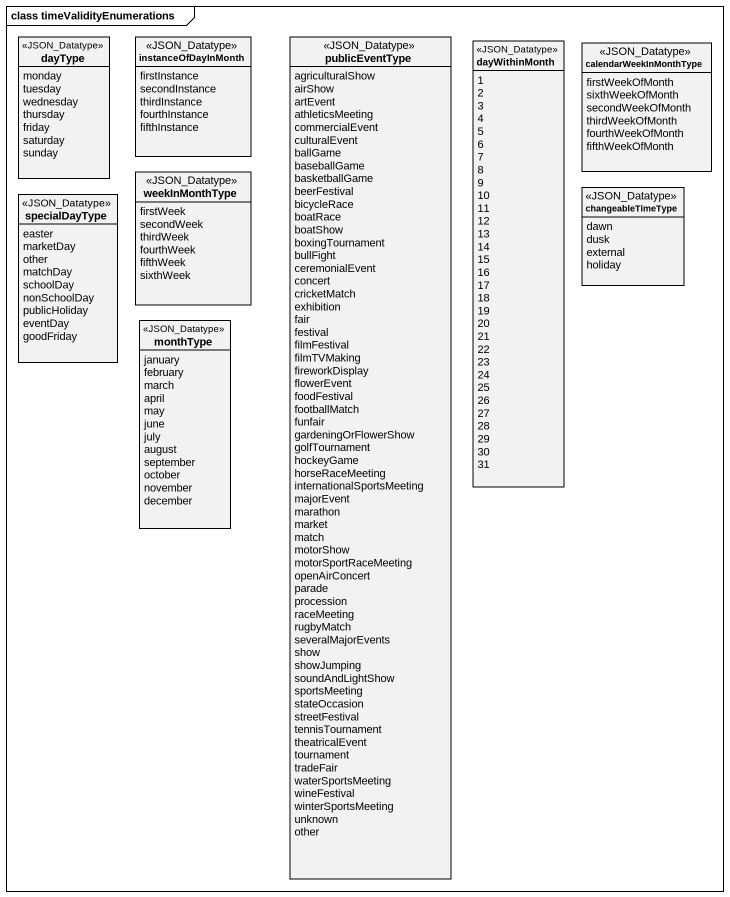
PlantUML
@startuml
mainframe class timeValidityEnumerations
hide circle
hide empty members
enum dayType <<JSON_Datatype>> {
  monday
  tuesday
  wednesday
  thursday
  friday
  saturday
  sunday
}
enum instanceOfDayInMonth <<JSON_Datatype>> {
  firstInstance
  secondInstance
  thirdInstance
  fourthInstance
  fifthInstance
}
enum publicEventType <<JSON_Datatype>> {
  agriculturalShow
  airShow
  artEvent
  athleticsMeeting
  commercialEvent
  culturalEvent
  ballGame
  baseballGame
  basketballGame
  beerFestival
  bicycleRace
  boatRace
  boatShow
  boxingTournament
  bullFight
  ceremonialEvent
  concert
  cricketMatch
  exhibition
  fair
  festival
  filmFestival
  filmTVMaking
  fireworkDisplay
  flowerEvent
  foodFestival
  footballMatch
  funfair
  gardeningOrFlowerShow
  golfTournament
  hockeyGame
  horseRaceMeeting
  internationalSportsMeeting
  majorEvent
  marathon
  market
  match
  motorShow
  motorSportRaceMeeting
  openAirConcert
  parade
  procession
  raceMeeting
  rugbyMatch
  severalMajorEvents
  show
  showJumping
  soundAndLightShow
  sportsMeeting
  stateOccasion
  streetFestival
  tennisTournament
  theatricalEvent
  tournament
  tradeFair
  waterSportsMeeting
  wineFestival
  winterSportsMeeting
  unknown
  other
}
enum dayWithinMonth <<JSON_Datatype>> {
  1
  2
  3
  4
  5
  6
  7
  8
  9
  10
  11
  12
  13
  14
  15
  16
  17
  18
  19
  20
  21
  22
  23
  24
  25
  26
  27
  28
  29
  30
  31
}
enum calendarWeekInMonthType <<JSON_Datatype>> {
  firstWeekOfMonth
  sixthWeekOfMonth
  secondWeekOfMonth
  thirdWeekOfMonth
  fourthWeekOfMonth
  fifthWeekOfMonth
}
enum specialDayType <<JSON_Datatype>> {
  easter
  marketDay
  other
  matchDay
  schoolDay
  nonSchoolDay
  publicHoliday
  eventDay
  goodFriday
}
enum weekInMonthType <<JSON_Datatype>> {
  firstWeek
  secondWeek
  thirdWeek
  fourthWeek
  fifthWeek
  sixthWeek
}
enum changeableTimeType <<JSON_Datatype>> {
  dawn
  dusk
  external
  holiday
}
enum monthType <<JSON_Datatype>> {
  january
  february
  march
  april
  may
  june
  july
  august
  september
  october
  november
  december
}
@enduml
